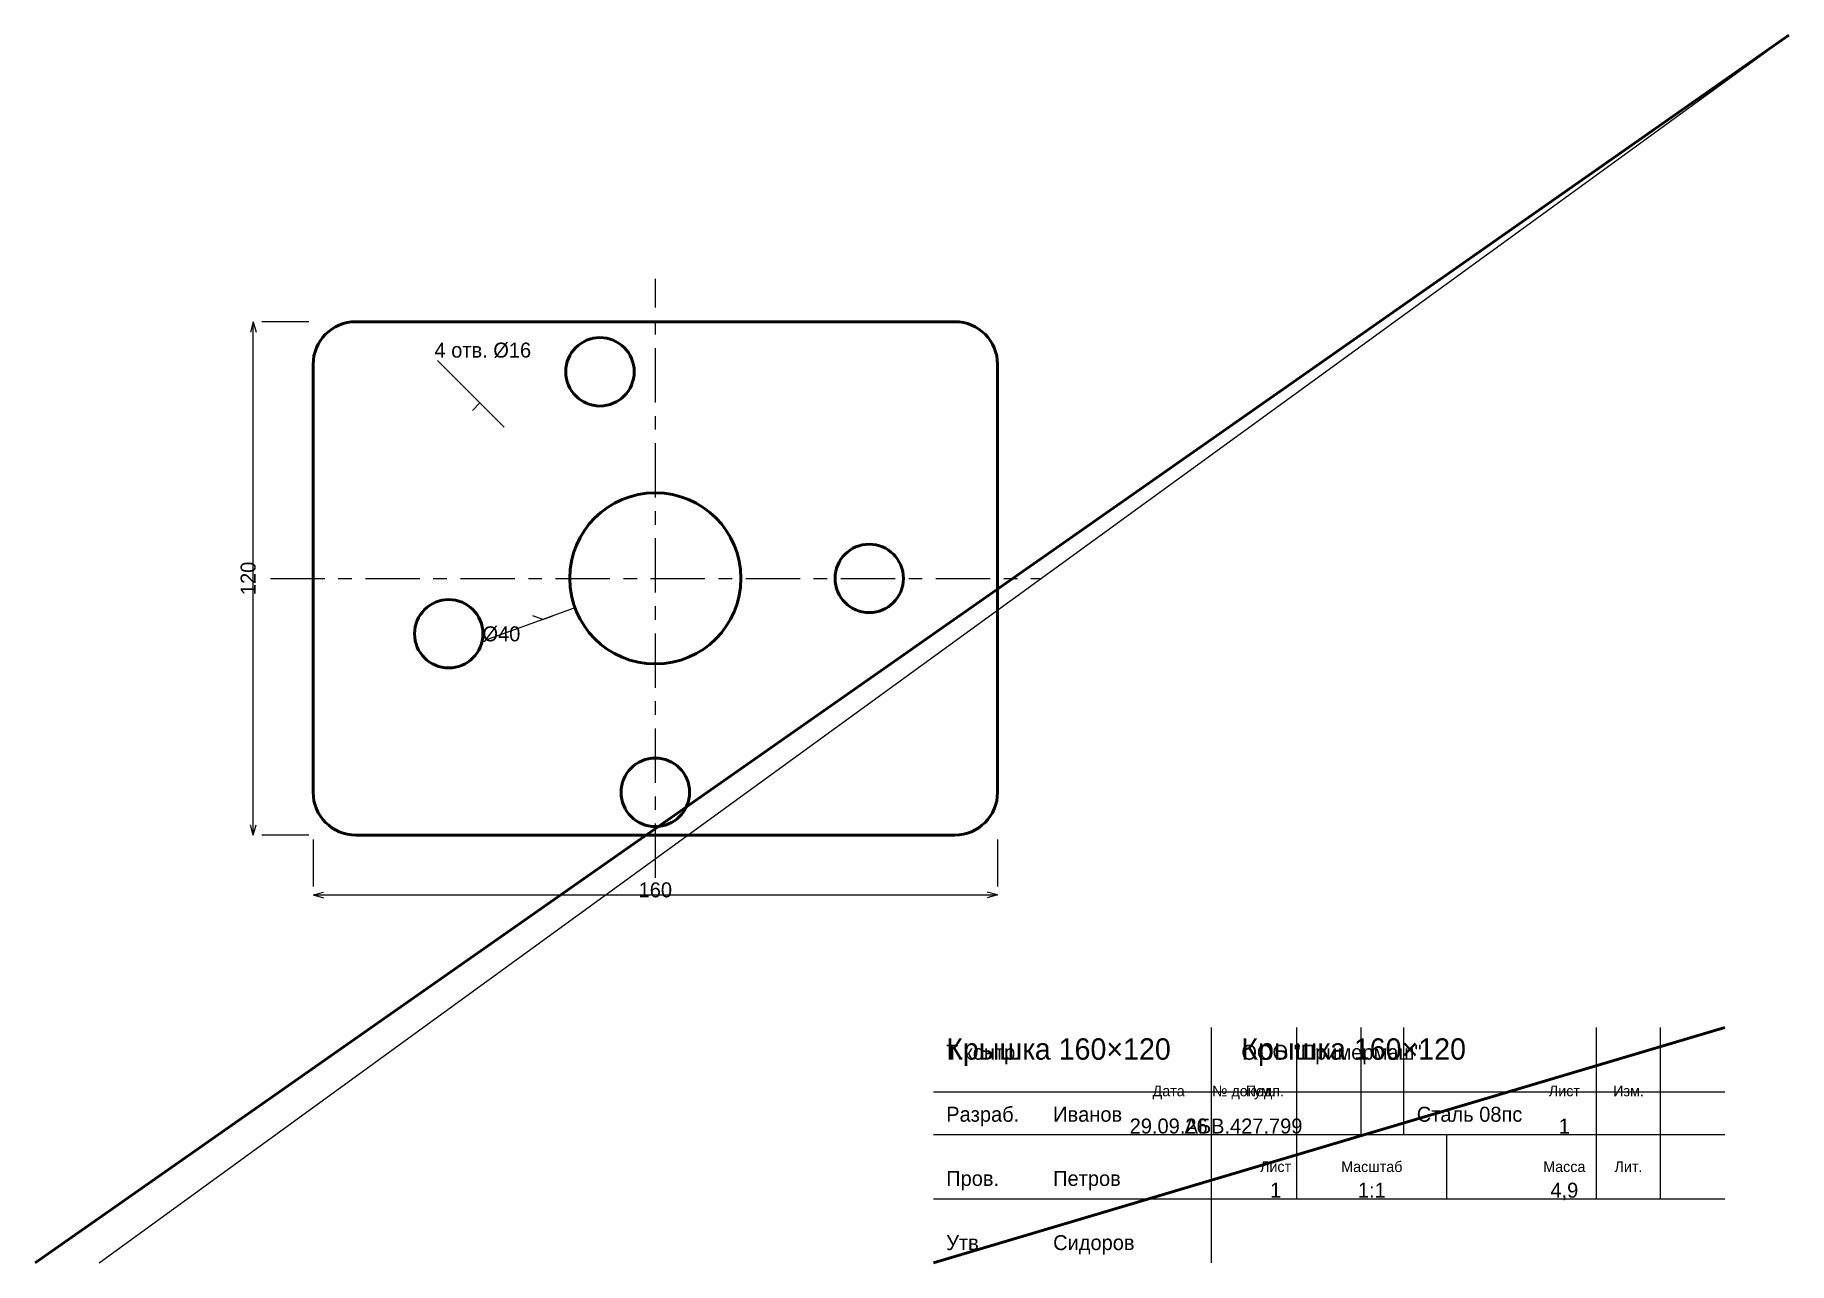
# Model space of a CAD drawing. Header units: millimetres. Extents: x 5 to 415, y 5 to 292.
import ezdxf
from ezdxf.enums import TextEntityAlignment as Align

# ---------------------------------------------------------------- set-up
doc = ezdxf.new("R2010")
doc.units = ezdxf.units.MM
doc.linetypes.add('CENTER', pattern=[22.225, 12.7, -3.175, 3.175, -3.175])
for name, color, linetype, lineweight in [('AXIS', 7, 'CENTER', 25), ('DIMS', 7, 'CONTINUOUS', 25), ('MAIN', 7, 'CONTINUOUS', 50), ('TEXT', 7, 'CONTINUOUS', 25), ('THIN', 7, 'CONTINUOUS', 25)]:
    doc.layers.add(name, color=color, linetype=linetype, lineweight=lineweight)

msp = doc.modelspace()

# ---------------------------------------------------------------- linework, layer by layer
at = {"layer": 'AXIS', "linetype": 'CENTER', "lineweight": 25}
for p, q in [((150, 95), (150, 235)), ((60, 165), (240, 165))]:
    msp.add_line(p, q, dxfattribs=at)
at = {"layer": 'DIMS', "linetype": 'CONTINUOUS', "lineweight": 25}
for p, q in [((56, 225), (55.353, 222.585)), ((56, 105), (56, 225)), ((56, 225), (56.647, 222.585)), ((69, 225), (58, 225)), ((108.988, 206.012), (99.088, 215.912)), ((108.988, 206.012), (107.22, 204.244)), ((114.645, 200.355), (108.988, 206.012)), ((108.988, 206.012), (110.756, 204.244)), ((123.689, 155.423), (121.339, 156.278)), ((131.206, 158.16), (123.689, 155.423)), ((123.689, 155.423), (126.038, 156.278)), ((123.689, 155.423), (110.533, 150.635)), ((56, 105), (55.353, 107.415)), ((56, 105), (56.647, 107.415)), ((69, 105), (58, 105)), ((70, 104), (70, 93)), ((230, 104), (230, 93)), ((70, 91), (72.415, 91.647)), ((70, 91), (230, 91)), ((70, 91), (72.415, 90.353)), ((230, 91), (227.585, 91.647)), ((230, 91), (227.585, 90.353))]:
    msp.add_line(p, q, dxfattribs=at)
at = {"layer": 'MAIN', "linetype": 'CONTINUOUS', "lineweight": 50}
for p, q in [((5, 5), (415, 292)), ((80, 225), (220, 225)), ((70, 115), (70, 215)), ((230, 115), (230, 215)), ((80, 105), (220, 105)), ((215, 5), (400, 60))]:
    msp.add_line(p, q, dxfattribs=at)
for centre, radius in [((137.059, 213.296), 8), ((150, 165), 20), ((200, 165), 8), ((101.704, 152.059), 8), ((150, 115), 8)]:
    msp.add_circle(centre, radius, dxfattribs=at)
for centre, start, end in [((80, 215), 90, 180), ((220, 215), 0, 90), ((80, 115), 180, 270), ((220, 115), 270, 360)]:
    msp.add_arc(centre, 10, start, end, dxfattribs=at)
at = {"layer": 'THIN', "linetype": 'CONTINUOUS', "lineweight": 25}
for p, q in [((20, 5), (415, 292)), ((280, 5), (280, 60)), ((300, 35), (300, 60)), ((315, 35), (315, 60)), ((325, 35), (325, 60)), ((370, 35), (370, 60)), ((385, 35), (385, 60)), ((215, 45), (400, 45)), ((215, 35), (400, 35)), ((300, 20), (300, 35)), ((335, 20), (335, 35)), ((370, 20), (370, 35)), ((385, 20), (385, 35)), ((215, 20), (400, 20))]:
    msp.add_line(p, q, dxfattribs=at)

# ---------------------------------------------------------------- texts
at = {"layer": 'DIMS', "linetype": 'CONTINUOUS', "lineweight": 25}
for s, p in [('4 отв. %%c16', (98.381, 216.619)), ('%%c40', (109.593, 150.293))]:
    msp.add_text(s, height=3.5, dxfattribs=at).set_placement(p)
msp.add_text('120', height=3.5, rotation=90, dxfattribs=at).set_placement((54.8, 165), align=Align.MIDDLE_CENTER)
msp.add_text('160', height=3.5, dxfattribs=at).set_placement((150, 92.2), align=Align.MIDDLE_CENTER)
at = {"layer": 'TEXT', "linetype": 'CONTINUOUS', "lineweight": 25}
for s, height, p in [('Крышка 160×120', 5, (218, 52.5)), ('Крышка 160×120', 5, (287, 52.5)), ('Т.контр.', 3.5, (218, 52.5)), ('ООО "Примермаш"', 3.5, (287, 52.5)), ('Разраб.', 3.5, (218, 38)), ('Иванов', 3.5, (243, 38)), ('Сталь 08пс', 3.5, (328, 38)), ('Пров.', 3.5, (218, 23)), ('Петров', 3.5, (243, 23)), ('Утв.', 3.5, (218, 8)), ('Сидоров', 3.5, (243, 8))]:
    msp.add_text(s, height=height, dxfattribs=at).set_placement(p)
for s, height, p in [('Дата', 2.5, (270, 45.2)), ('№ докум.', 2.5, (287.5, 45.2)), ('Подп.', 2.5, (292.5, 45.2)), ('Лист', 2.5, (362.5, 45.2)), ('Изм.', 2.5, (377.5, 45.2)), ('29.09.26', 3.5, (270, 37)), ('АБВ.427.799', 3.5, (287.5, 37)), ('1', 3.5, (362.5, 37)), ('Лист', 2.5, (295, 27.5)), ('Масштаб', 2.5, (317.5, 27.5)), ('Масса', 2.5, (362.5, 27.5)), ('Лит.', 2.5, (377.5, 27.5)), ('1', 3.5, (295, 22)), ('1:1', 3.5, (317.5, 22)), ('4,9', 3.5, (362.5, 22))]:
    msp.add_text(s, height=height, dxfattribs=at).set_placement(p, align=Align.MIDDLE_CENTER)

doc.saveas('drawing.dxf')
